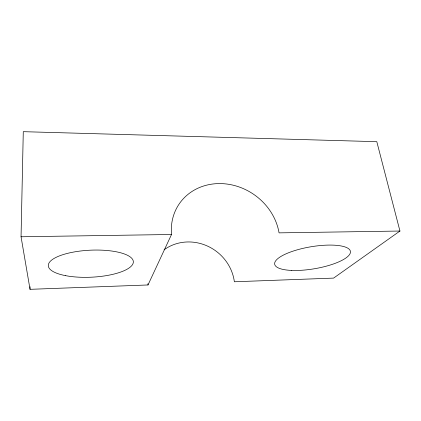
<?xml version="1.0" encoding="UTF-8"?>
<svg xmlns="http://www.w3.org/2000/svg" width="421" height="421" viewBox="0 0 421 421"><rect width="100%" height="100%" fill="white"/><g stroke="black" fill="none" stroke-linecap="round" stroke-linejoin="round"><path stroke-width="0.63" d="M30.038 289.327L21.05 236.77L23.281 131.673L376.8 141.682L399.95 231.034L279.055 232.866A56.177 49.999 34.9 0 0 218.794 183.582A56.177 49.999 34.9 0 0 171.51 234.492L147.997 284.964L30.038 289.327L30.075 286.717M399.95 231.034L333.595 278.102L234.365 281.77A44.426 41.674 37.6 0 0 207.495 246.08A44.426 41.674 37.6 0 0 164.095 249.79M21.05 236.77L171.51 234.492M147.997 284.964A44.426 41.674 37.6 0 1 147.929 283.701M291.237 270.403A38.411 11.13 -9.6 0 0 350.367 252.763A38.411 11.13 -9.6 0 0 296.047 250.185A38.411 11.13 -9.6 0 0 291.237 270.403M65.587 275.655A42.568 13.514 -2.7 0 0 133.073 263.43A42.568 13.514 -2.7 0 0 73.764 252.026A42.568 13.514 -2.7 0 0 65.587 275.655"/></g></svg>
